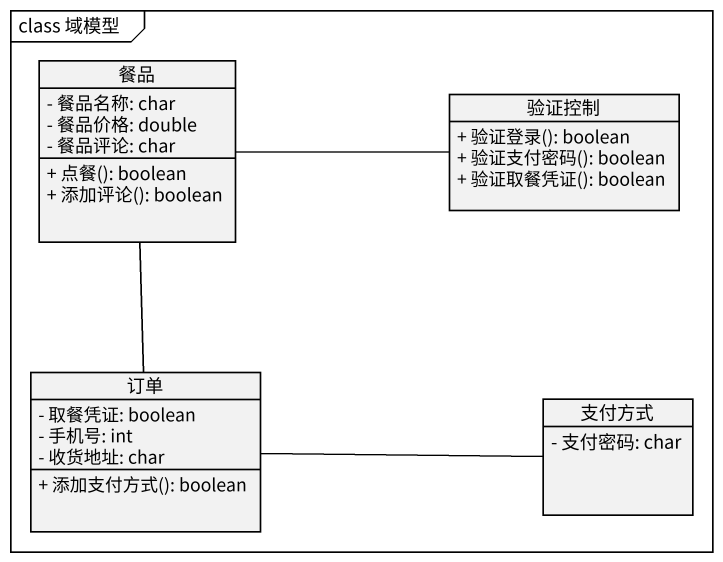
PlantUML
@startuml
mainframe class 域模型
hide circle
hide empty members
skinparam classAttributeIconSize 0
class 餐品 {
  - 餐品名称: char
  - 餐品价格: double
  - 餐品评论: char
  + 点餐(): boolean
  + 添加评论(): boolean
}
class 验证控制 {
  + 验证登录(): boolean
  + 验证支付密码(): boolean
  + 验证取餐凭证(): boolean
}
class 订单 {
  - 取餐凭证: boolean
  - 手机号: int
  - 收货地址: char
  + 添加支付方式(): boolean
}
class 支付方式 {
  - 支付密码: char
}
餐品 -right- 验证控制
餐品 -- 订单
订单 -right- 支付方式
@enduml
